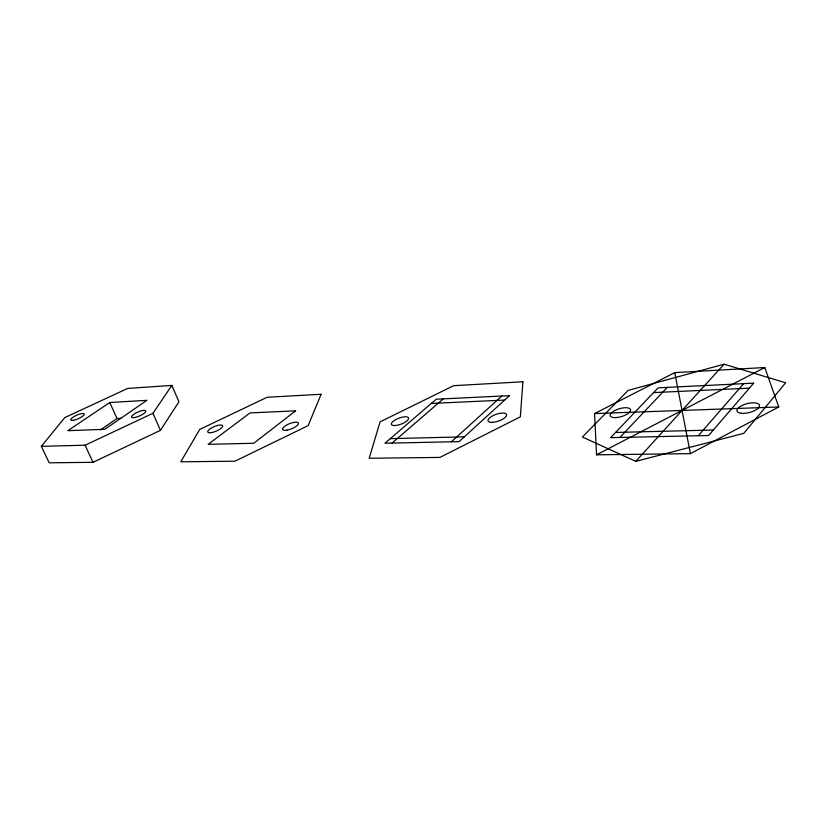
<?xml version="1.0" encoding="UTF-8"?>
<svg xmlns="http://www.w3.org/2000/svg" width="827" height="827" viewBox="0 0 827 827"><rect width="100%" height="100%" fill="white"/><g stroke="black" fill="none" stroke-linecap="round" stroke-linejoin="round"><path stroke-width="1.24" d="M160.459 430.35L178.932 401.798L171.84 385.413L127.637 388.442L64.826 417.563L41.35 446.322L49.186 462.81L93.006 462.314L160.459 430.35L152.943 413.314L171.84 385.413M698.319 435.726L743.669 383.645M635.787 461.352L724.101 364.19L785.65 382.808L743.752 433.358L635.787 461.352L582.384 437.018L628.148 390.406L724.101 364.19M619.93 437.452L667.255 387.387M451.366 441.794L501.865 396.03M392.05 443.076L443.282 398.862M100.387 429.937L117.01 418.534L120.856 418.359M109.774 402.501L67.824 430.691L104.791 429.306L146.927 400.33L109.774 402.501L117.01 418.534M690.4 453.641L778.765 406.967L764.779 367.519L674.76 372.626L594.551 413.583L596.546 454.809L690.4 453.641L674.76 372.626M596.546 454.809L764.779 367.519M41.35 446.322L85.088 445.215L152.943 413.314M653.578 392.598L749.376 388.152M431.312 403.442L504.646 400.072M594.551 413.583L778.765 406.967M615.557 432.449L713.329 430.019M390.272 438.651L464.35 436.842M85.088 445.215L93.006 462.314M522.902 381.785L520.338 416.86L439.881 457.414L369.183 458.261L380.1 421.853L453.641 385.682L522.902 381.785M321.124 394.262L308.13 425.647L234.951 461.197L180.782 461.797L199.731 429.409L267.111 397.27L321.124 394.262M753.676 383.159L708.605 435.509L610.584 437.659L658.127 387.832L753.676 383.159M509.484 395.657L459.099 441.628L384.937 443.231L436.253 399.203L509.484 395.657M295.621 410.843L253.744 443.262L208.135 444.337L250.074 412.9L295.621 410.843M741.281 413.283A11.599 4.569 -14.4 0 0 759.413 406.326A11.599 4.569 -14.4 0 0 743.969 404.651A11.599 4.569 -14.4 0 0 741.281 413.283M615.67 417.614A10.606 4.063 -16.8 0 0 630.608 409.892A10.606 4.063 -16.8 0 0 614.906 410.512A10.606 4.063 -16.8 0 0 615.67 417.614M492.354 422.328A9.759 3.566 -19 0 0 506.61 415.123A9.759 3.566 -19 0 0 492.985 415.65A9.759 3.566 -19 0 0 492.354 422.328M394.872 425.533A9.149 3.174 -20.6 0 0 408.559 418.741A9.149 3.174 -20.6 0 0 396.484 419.206A9.149 3.174 -20.6 0 0 394.872 425.533M287.031 430.164A8.528 2.76 -22.1 0 0 298.433 423.217A8.528 2.76 -22.1 0 0 285.987 425.44A8.528 2.76 -22.1 0 0 287.031 430.164M211.598 432.583A8.105 2.471 -22.9 0 0 222.752 425.988A8.105 2.471 -22.9 0 0 211.33 428.076A8.105 2.471 -22.9 0 0 211.598 432.583M134.884 417.48A7.763 2.13 -23.5 0 0 145.852 411.257A7.763 2.13 -23.5 0 0 135.318 413.314A7.763 2.13 -23.5 0 0 134.884 417.48M73.613 420.281A7.443 1.923 -24 0 0 84.323 414.337A7.443 1.923 -24 0 0 74.554 416.291A7.443 1.923 -24 0 0 73.613 420.281"/></g></svg>
